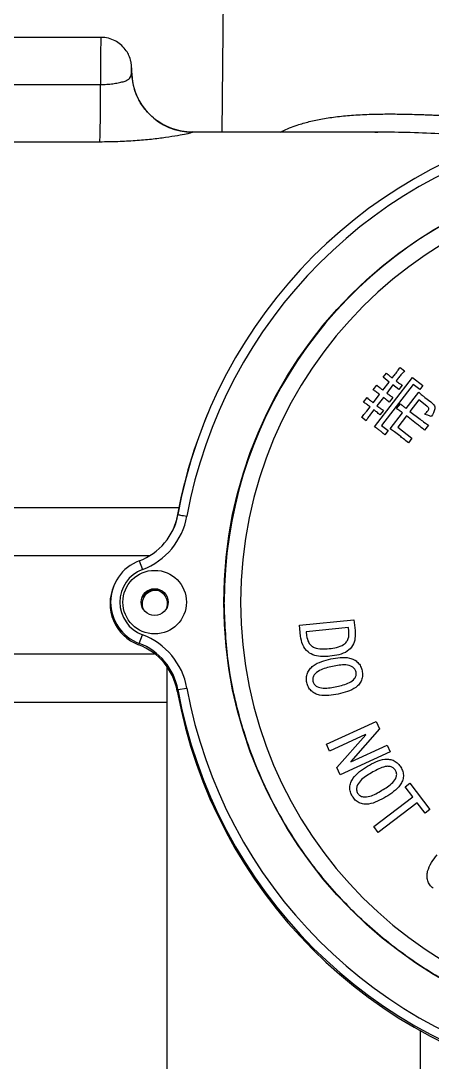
# Model space of a CAD drawing. Header units: millimetres. Extents: x 2448 to 4397, y 790 to 2168.
# Drawn here: x 3654.8 to 3715.3, y 1880.1 to 2033.4 of the extents above; entities that cross this region are included whole.
import ezdxf

# ---------------------------------------------------------------- set-up
doc = ezdxf.new("R2010")
doc.units = ezdxf.units.MM

msp = doc.modelspace()

# ---------------------------------------------------------------- linework, layer by layer
at = {"color": 7, "linetype": 'Continuous', "lineweight": 25}
for p, q in [((3684.642, 2050.661), (3684.349, 2017.025)), ((3666.56, 2030.975), (3639.561, 2030.974)), ((3639.49, 2024.042), (3666.488, 2024.043)), ((3707.397, 2017.026), (3680.058, 2017.025)), ((3706.872, 2017.016), (3707.312, 2017.026)), ((3666.417, 2015.566), (3639.419, 2015.565)), ((3710.57, 1982.386), (3711.232, 1981.874)), ((3706.791, 1973.662), (3712.399, 1980.918)), ((3708.068, 1980.932), (3708.555, 1981.561)), ((3708.963, 1980.24), (3708.068, 1980.932)), ((3709.425, 1980.836), (3709.732, 1981.233)), ((3710.295, 1980.798), (3709.988, 1980.401)), ((3712.399, 1980.918), (3713.922, 1979.739)), ((3706.601, 1979.101), (3707.139, 1979.797)), ((3712.502, 1979.887), (3707.841, 1973.855)), ((3708.042, 1979.047), (3708.963, 1980.24)), ((3709.526, 1979.805), (3708.605, 1978.612)), ((3710.389, 1979.139), (3709.526, 1979.805)), ((3710.875, 1979.767), (3710.389, 1979.139)), ((3713.462, 1979.144), (3712.502, 1979.887)), ((3713.922, 1979.739), (3713.462, 1979.144)), ((3705.193, 1977.278), (3705.704, 1977.941)), ((3706.607, 1977.191), (3707.555, 1978.417)), ((3708.118, 1977.982), (3707.17, 1976.756)), ((3709.492, 1977.979), (3708.954, 1977.283)), ((3711.462, 1976.349), (3713.306, 1978.735)), ((3713.331, 1977.604), (3712.025, 1975.914)), ((3714.492, 1976.708), (3713.331, 1977.604)), ((3714.208, 1977.985), (3715.07, 1977.319)), ((3705.659, 1975.964), (3706.145, 1976.594)), ((3706.708, 1976.159), (3706.197, 1975.496)), ((3708.123, 1976.071), (3707.611, 1975.409)), ((3710.063, 1976.319), (3710.627, 1977.049)), ((3712.025, 1975.914), (3713.517, 1974.76)), ((3705.572, 1974.549), (3704.909, 1975.061)), ((3709.132, 1973.335), (3710.948, 1975.686)), ((3711.511, 1975.251), (3710.233, 1973.595)), ((3713.004, 1974.097), (3711.511, 1975.251)), ((3707.841, 1973.855), (3708.801, 1973.112)), ((3708.801, 1973.112), (3708.315, 1972.483)), ((3710.233, 1973.595), (3712.321, 1971.981)), ((3714.736, 1973.873), (3714.172, 1973.143)), ((3712.321, 1971.981), (3711.783, 1971.285)), ((3638.883, 1961.76), (3678.028, 1961.761)), ((3673.691, 1954.635), (3638.798, 1954.634)), ((3672.188, 1953.904), (3672.662, 1952.64)), ((3695.753, 1944.438), (3703.778, 1945.252)), ((3703.778, 1945.252), (3703.939, 1943.655)), ((3695.915, 1942.841), (3695.753, 1944.438)), ((3702.996, 1944.081), (3696.753, 1943.446)), ((3703.048, 1943.566), (3702.996, 1944.081)), ((3672.188, 1941.772), (3672.662, 1943.036)), ((3696.753, 1943.446), (3696.806, 1942.931)), ((3638.798, 1940.243), (3674.453, 1940.244)), ((3676.249, 1938.378), (3676.249, 1858.764)), ((3677.878, 1934.957), (3679.206, 1935.198)), ((3676.249, 1933.081), (3638.882, 1933.081)), ((3699.722, 1926.908), (3707.071, 1930.273)), ((3707.071, 1930.273), (3707.564, 1929.198)), ((3707.564, 1929.198), (3703.316, 1924.394)), ((3700.174, 1925.919), (3699.722, 1926.908)), ((3705.504, 1928.359), (3700.174, 1925.919)), ((3701.278, 1923.512), (3705.523, 1928.317)), ((3705.523, 1928.317), (3705.504, 1928.359)), ((3709.118, 1925.803), (3701.769, 1922.438)), ((3703.336, 1924.351), (3708.665, 1926.791)), ((3708.665, 1926.791), (3709.118, 1925.803)), ((3703.316, 1924.394), (3703.336, 1924.351)), ((3701.769, 1922.438), (3701.278, 1923.512)), ((3711.292, 1920.67), (3712.007, 1921.214)), ((3712.007, 1921.214), (3714.955, 1917.329)), ((3712.437, 1919.161), (3711.292, 1920.67)), ((3706.704, 1914.81), (3712.437, 1919.161)), ((3713.095, 1918.294), (3707.362, 1913.944)), ((3714.239, 1916.786), (3713.095, 1918.294)), ((3714.955, 1917.329), (3714.239, 1916.786)), ((3707.362, 1913.944), (3706.704, 1914.81)), ((3713.543, 1884.752), (3713.543, 1858.773))]:
    msp.add_line(p, q, dxfattribs=at)
at = {"color": 7, "linetype": 'Continuous', "lineweight": 25, "flags": 128}
for points in [[(3671.075, 2026.007), (3671.071, 2026.208), (3671.068, 2026.354), (3671.064, 2026.444), (3671.06, 2026.475), (3671.056, 2026.446), (3671.052, 2026.358), (3671.048, 2026.213), (3671.045, 2026.014)], [(3671.045, 2026.014), (3671.048, 2026.019), (3671.052, 2026.023), (3671.056, 2026.025), (3671.06, 2026.025), (3671.063, 2026.023), (3671.067, 2026.02), (3671.071, 2026.014), (3671.075, 2026.007)], [(3677.878, 1960.719), (3677.903, 1960.715), (3677.979, 1960.701), (3678.102, 1960.679), (3678.267, 1960.649), (3678.468, 1960.612), (3678.698, 1960.57), (3678.947, 1960.525), (3679.206, 1960.478)], [(3677.789, 1960.508), (3677.508, 1959.382), (3677.271, 1958.729)]]:
    msp.add_lwpolyline(points, dxfattribs=at)
at = {"color": 7, "linetype": 'Continuous', "lineweight": 25}
for centre, radius in [((3748.716, 1947.838), 64.082), ((3674.466, 1947.838), 4.68), ((3674.466, 1947.838), 1.98)]:
    msp.add_circle(centre, radius, dxfattribs=at)
for centre, radius, start, end in [((3812.875, 2026.002), 146.4, 178.05337, 180.76681), ((3680.046, 2026.016), 9.001, 180.01507, 270.00201), ((3680.07, 2026.005), 8.995, 179.98825, 206.55358), ((3338.405, 2022.553), 328.087, 358.77968, 0.26016), ((3748.716, 1947.838), 72, 100.3061, 169.6939), ((3748.716, 1947.838), 70.65, 100.3061, 169.6939), ((3680.061, 2017.01), 0.0157, 100.93745, 160.46138), ((3748.716, 1947.838), 64.023, 270, 180.00002), ((3748.716, 1947.838), 61.611, 90, 360), ((3748.631, 1947.626), 72.004, 157.01866, 169.69411), ((3669.023, 1962.33), 9, 290.5867, 349.69388), ((3669.023, 1962.33), 10.35, 290.5867, 349.69388), ((3674.466, 1947.838), 6.48, 110.5867, 249.4133), ((3674.466, 1947.838), 5.13, 110.5867, 249.4133), ((3674.377, 1947.626), 6.48, 156.23349, 249.41124), ((3674.377, 1947.626), 1.98, 90.00177, 153.87472), ((3674.601, 1947.578), 1.98, 81.17099, 203.12717), ((3674.377, 1947.626), 1.98, 340.46515, 89.9991), ((3669.023, 1933.347), 10.35, 10.30612, 69.4133), ((3668.934, 1933.135), 9, 10.30462, 69.4125), ((3669.023, 1933.347), 9, 10.30612, 69.4133), ((3748.623, 1947.624), 71.996, 190.30438, 259.69351), ((3748.716, 1947.838), 72, 190.3061, 259.6939), ((3748.716, 1947.838), 70.65, 190.3061, 259.6939)]:
    msp.add_arc(centre, radius, start, end, dxfattribs=at)
for points, knots in [([(3671.073, 2026.129), (3671.072, 2026.201), (3671.07, 2026.376), (3671.065, 2026.533), (3671.057, 2026.719), (3671.031, 2027.028), (3670.944, 2027.575), (3670.714, 2028.275), (3670.269, 2029.078), (3669.661, 2029.785), (3668.852, 2030.393), (3667.917, 2030.796), (3667.119, 2030.994), (3666.66, 2030.954), (3666.557, 2030.945)], [0, 0, 0, 0, 0.0430213, 0.1044143, 0.1492078, 0.1789303, 0.2409328, 0.3540229, 0.4541196, 0.5815868, 0.6998622, 0.8285577, 0.9611913, 1, 1, 1, 1]), ([(3666.488, 2024.043), (3666.8, 2024.048), (3667.424, 2024.06), (3668.321, 2024.145), (3669.135, 2024.275), (3669.836, 2024.445), (3670.397, 2024.647), (3671.026, 2025.042), (3671.037, 2025.601), (3671.045, 2026.014)], [0, 0, 0, 0, 0.1096441, 0.2195778, 0.3299111, 0.4410106, 0.5536428, 0.6710933, 1, 1, 1, 1]), ([(3680.057, 2017.057), (3679.901, 2017.047), (3679.221, 2017.007), (3678.052, 2017.22), (3676.633, 2017.658), (3675.379, 2018.299), (3674.299, 2019.071), (3673.398, 2019.936), (3672.681, 2020.839), (3672.205, 2021.612), (3671.987, 2022.061), (3671.913, 2022.213)], [0, 0, 0, 0, 0.045413, 0.1975555, 0.3408471, 0.4765879, 0.6053316, 0.7270943, 0.8412735, 0.9463032, 1, 1, 1, 1]), ([(3693.002, 2017.025), (3693.074, 2017.068), (3693.801, 2017.494), (3695.211, 2018), (3697.209, 2018.596), (3699.175, 2019.007), (3701.346, 2019.327), (3703.738, 2019.55), (3706.169, 2019.668), (3708.632, 2019.706), (3711.064, 2019.686), (3713.038, 2019.634), (3714.452, 2019.583), (3715.291, 2019.549), (3716.171, 2019.511), (3717.093, 2019.468), (3718.058, 2019.42), (3719.066, 2019.368), (3720.092, 2019.313), (3721.311, 2019.243), (3722.524, 2019.172), (3723.791, 2019.099), (3724.966, 2019.031), (3726.296, 2018.954), (3728.693, 2018.816), (3731.57, 2018.655), (3733.996, 2018.542), (3734.912, 2018.499)], [0, 0, 0, 0, 0.0087514, 0.0882136, 0.1456224, 0.2052186, 0.2670741, 0.3312533, 0.3978141, 0.4524878, 0.510769, 0.5685859, 0.5862652, 0.6046618, 0.623776, 0.643608, 0.664158, 0.6854261, 0.7074124, 0.7285037, 0.7612295, 0.7819561, 0.8055915, 0.8321359, 0.8615893, 0.9477237, 1, 1, 1, 1]), ([(3680.046, 2017.015), (3680, 2016.989), (3679.912, 2016.939), (3679.168, 2016.744), (3677.904, 2016.497), (3676.143, 2016.219), (3674.017, 2015.952), (3671.625, 2015.74), (3669.06, 2015.593), (3667.3, 2015.575), (3666.417, 2015.566)], [0, 0, 0, 0, 0.1310505, 0.2489112, 0.3728484, 0.4989176, 0.6229809, 0.7492895, 0.8742213, 1, 1, 1, 1]), ([(3726.503, 2016.246), (3724.104, 2016.378), (3719.966, 2016.605), (3714.436, 2016.869), (3710.32, 2017.019), (3707.97, 2017.01), (3707.092, 2017.006)], [0, 0, 0, 0, 0.3459305, 0.5969898, 0.8493316, 1, 1, 1, 1]), ([(3709.732, 1981.233), (3709.891, 1981.447), (3710.174, 1981.828), (3710.449, 1982.215), (3710.57, 1982.386)], [0, 0, 0, 0, 0.5599933, 1, 1, 1, 1]), ([(3708.555, 1981.561), (3708.713, 1981.421), (3708.997, 1981.171), (3709.294, 1980.938), (3709.425, 1980.836)], [0, 0, 0, 0, 0.5599747, 1, 1, 1, 1]), ([(3711.232, 1981.874), (3711.052, 1981.678), (3710.731, 1981.327), (3710.428, 1980.96), (3710.295, 1980.798)], [0, 0, 0, 0, 0.5600362, 1, 1, 1, 1]), ([(3707.555, 1978.417), (3707.38, 1978.549), (3707.068, 1978.785), (3706.743, 1979.005), (3706.601, 1979.101)], [0, 0, 0, 0, 0.5599849, 1, 1, 1, 1]), ([(3707.139, 1979.797), (3707.304, 1979.653), (3707.599, 1979.395), (3707.906, 1979.153), (3708.042, 1979.047)], [0, 0, 0, 0, 0.5600053, 1, 1, 1, 1]), ([(3709.988, 1980.401), (3710.15, 1980.278), (3710.44, 1980.058), (3710.742, 1979.856), (3710.875, 1979.767)], [0, 0, 0, 0, 0.56, 1, 1, 1, 1]), ([(3705.704, 1977.941), (3705.869, 1977.797), (3706.164, 1977.54), (3706.472, 1977.298), (3706.607, 1977.191)], [0, 0, 0, 0, 0.56000533, 1, 1, 1, 1]), ([(3708.954, 1977.283), (3708.802, 1977.418), (3708.53, 1977.659), (3708.244, 1977.883), (3708.118, 1977.982)], [0, 0, 0, 0, 0.5599933, 1, 1, 1, 1]), ([(3708.605, 1978.612), (3708.768, 1978.49), (3709.059, 1978.272), (3709.36, 1978.068), (3709.492, 1977.979)], [0, 0, 0, 0, 0.55998259, 1, 1, 1, 1]), ([(3713.306, 1978.735), (3713.471, 1978.591), (3713.765, 1978.333), (3714.072, 1978.091), (3714.208, 1977.985)], [0, 0, 0, 0, 0.5599812, 1, 1, 1, 1]), ([(3704.909, 1975.061), (3705.051, 1975.227), (3705.306, 1975.525), (3705.551, 1975.83), (3705.659, 1975.964)], [0, 0, 0, 0, 0.5600086, 1, 1, 1, 1]), ([(3706.145, 1976.594), (3705.971, 1976.727), (3705.66, 1976.964), (3705.335, 1977.182), (3705.193, 1977.278)], [0, 0, 0, 0, 0.5600194, 1, 1, 1, 1]), ([(3707.611, 1975.409), (3707.446, 1975.553), (3707.152, 1975.811), (3706.844, 1976.053), (3706.708, 1976.159)], [0, 0, 0, 0, 0.5599792, 1, 1, 1, 1]), ([(3707.17, 1976.756), (3707.345, 1976.624), (3707.657, 1976.388), (3707.98, 1976.168), (3708.123, 1976.071)], [0, 0, 0, 0, 0.5599827, 1, 1, 1, 1]), ([(3710.948, 1975.686), (3710.786, 1975.809), (3710.497, 1976.028), (3710.195, 1976.23), (3710.063, 1976.319)], [0, 0, 0, 0, 0.5599803, 1, 1, 1, 1]), ([(3710.627, 1977.049), (3710.779, 1976.914), (3711.051, 1976.672), (3711.336, 1976.448), (3711.462, 1976.349)], [0, 0, 0, 0, 0.5599759, 1, 1, 1, 1]), ([(3714.205, 1975.448), (3714.372, 1975.649), (3714.582, 1975.9), (3714.767, 1976.205), (3714.806, 1976.336), (3714.718, 1976.52), (3714.592, 1976.624), (3714.492, 1976.708)], [0, 0, 0, 0, 0.500942, 0.6260883, 0.6883905, 0.7508516, 1, 1, 1, 1]), ([(3715.07, 1977.319), (3715.232, 1977.184), (3715.474, 1976.98), (3715.698, 1976.608), (3715.681, 1975.956), (3715.38, 1975.508), (3715.139, 1975.148)], [0, 0, 0, 0, 0.2504432, 0.3755386, 0.4997875, 1, 1, 1, 1]), ([(3706.197, 1975.496), (3706.076, 1975.322), (3705.861, 1975.011), (3705.66, 1974.69), (3705.572, 1974.549)], [0, 0, 0, 0, 0.55994664, 1, 1, 1, 1]), ([(3713.517, 1974.76), (3713.742, 1974.591), (3714.144, 1974.288), (3714.555, 1974), (3714.736, 1973.873)], [0, 0, 0, 0, 0.5599937, 1, 1, 1, 1]), ([(3715.139, 1975.148), (3714.973, 1975.232), (3714.677, 1975.383), (3714.349, 1975.428), (3714.205, 1975.448)], [0, 0, 0, 0, 0.56002002, 1, 1, 1, 1]), ([(3707.511, 1973.157), (3707.381, 1973.256), (3707.147, 1973.434), (3706.9, 1973.592), (3706.791, 1973.662)], [0, 0, 0, 0, 0.5599656, 1, 1, 1, 1]), ([(3708.315, 1972.483), (3708.168, 1972.613), (3707.907, 1972.845), (3707.632, 1973.062), (3707.511, 1973.157)], [0, 0, 0, 0, 0.5599999, 1, 1, 1, 1]), ([(3710.515, 1972.318), (3710.261, 1972.513), (3709.807, 1972.862), (3709.338, 1973.19), (3709.132, 1973.335)], [0, 0, 0, 0, 0.5600112, 1, 1, 1, 1]), ([(3714.172, 1973.143), (3713.957, 1973.325), (3713.573, 1973.65), (3713.178, 1973.961), (3713.004, 1974.097)], [0, 0, 0, 0, 0.5600006, 1, 1, 1, 1]), ([(3711.783, 1971.285), (3711.55, 1971.484), (3711.136, 1971.837), (3710.705, 1972.171), (3710.515, 1972.318)], [0, 0, 0, 0, 0.5599742, 1, 1, 1, 1]), ([(3700.248, 1939.867), (3699.875, 1939.842), (3699.128, 1939.791), (3698.003, 1939.93), (3696.918, 1940.476), (3696.145, 1941.533), (3695.992, 1942.405), (3695.915, 1942.841)], [0, 0, 0, 0, 0.1873686, 0.3744545, 0.5606512, 0.7799286, 1, 1, 1, 1]), ([(3696.806, 1942.931), (3696.875, 1942.563), (3696.978, 1942.01), (3697.455, 1941.427), (3698.094, 1941.038), (3699.034, 1940.914), (3699.767, 1940.967), (3700.134, 1940.994)], [0, 0, 0, 0, 0.2491686, 0.3742314, 0.4992481, 0.7491493, 1, 1, 1, 1]), ([(3700.134, 1940.994), (3700.502, 1941.042), (3701.237, 1941.138), (3702.136, 1941.453), (3702.694, 1941.957), (3703.065, 1942.62), (3703.055, 1943.188), (3703.048, 1943.566)], [0, 0, 0, 0, 0.2508567, 0.500793, 0.6258591, 0.7509329, 1, 1, 1, 1]), ([(3703.939, 1943.655), (3703.96, 1943.275), (3704, 1942.517), (3703.666, 1941.393), (3702.792, 1940.504), (3701.577, 1940.049), (3700.692, 1939.928), (3700.248, 1939.867)], [0, 0, 0, 0, 0.1870739, 0.3734257, 0.5592438, 0.7792964, 1, 1, 1, 1]), ([(3696.844, 1936.001), (3696.81, 1936.233), (3696.743, 1936.697), (3696.898, 1937.395), (3697.259, 1938.004), (3697.946, 1938.648), (3699.024, 1939.144), (3699.929, 1939.364), (3700.383, 1939.475)], [0, 0, 0, 0, 0.1250192, 0.2498558, 0.3747912, 0.4997815, 0.7495749, 1, 1, 1, 1]), ([(3700.383, 1939.475), (3700.838, 1939.558), (3701.748, 1939.724), (3702.928, 1939.71), (3703.809, 1939.394), (3704.375, 1938.977), (3704.793, 1938.404), (3704.917, 1937.955), (3704.979, 1937.731)], [0, 0, 0, 0, 0.2504567, 0.5002532, 0.6252173, 0.7501267, 0.8749622, 1, 1, 1, 1]), ([(3700.619, 1938.359), (3699.96, 1938.221), (3698.973, 1938.015), (3698.005, 1937.306), (3697.687, 1936.694), (3697.713, 1936.357), (3697.726, 1936.189)], [0, 0, 0, 0, 0.5017694, 0.750141, 0.875232, 1, 1, 1, 1]), ([(3704.097, 1937.543), (3704.042, 1937.701), (3703.932, 1938.016), (3703.412, 1938.458), (3702.245, 1938.713), (3701.271, 1938.501), (3700.619, 1938.359)], [0, 0, 0, 0, 0.1248189, 0.2499539, 0.4981871, 1, 1, 1, 1]), ([(3704.979, 1937.731), (3705.013, 1937.502), (3705.081, 1937.043), (3704.931, 1936.353), (3704.579, 1935.748), (3703.893, 1935.118), (3702.822, 1934.639), (3701.927, 1934.423), (3701.479, 1934.315)], [0, 0, 0, 0, 0.1250247, 0.249832, 0.3747171, 0.499688, 0.7495364, 1, 1, 1, 1]), ([(3697.726, 1936.189), (3697.783, 1936.031), (3697.895, 1935.714), (3698.44, 1935.295), (3699.613, 1935.08), (3700.589, 1935.29), (3701.242, 1935.431)], [0, 0, 0, 0, 0.1247323, 0.24978, 0.4982226, 1, 1, 1, 1]), ([(3701.242, 1935.431), (3701.89, 1935.565), (3702.857, 1935.766), (3703.832, 1936.44), (3704.137, 1937.047), (3704.11, 1937.378), (3704.097, 1937.543)], [0, 0, 0, 0, 0.5019475, 0.7502431, 0.8752926, 1, 1, 1, 1]), ([(3701.479, 1934.315), (3701.023, 1934.231), (3700.11, 1934.063), (3698.931, 1934.065), (3698.039, 1934.356), (3697.46, 1934.758), (3697.033, 1935.327), (3696.907, 1935.776), (3696.844, 1936.001)], [0, 0, 0, 0, 0.2504518, 0.5003272, 0.6253213, 0.7502035, 0.8750019, 1, 1, 1, 1]), ([(3705.766, 1923.689), (3706.17, 1923.916), (3706.978, 1924.368), (3708.099, 1924.739), (3709.035, 1924.725), (3709.706, 1924.514), (3710.288, 1924.106), (3710.55, 1923.722), (3710.682, 1923.53)], [0, 0, 0, 0, 0.2504523, 0.5002239, 0.6252071, 0.75011, 0.874969, 1, 1, 1, 1]), ([(3703.543, 1919.258), (3703.436, 1919.466), (3703.221, 1919.882), (3703.145, 1920.593), (3703.287, 1921.287), (3703.729, 1922.118), (3704.587, 1922.937), (3705.373, 1923.438), (3705.766, 1923.689)], [0, 0, 0, 0, 0.1250036, 0.2498616, 0.3747616, 0.4997388, 0.7495522, 1, 1, 1, 1]), ([(3706.352, 1922.71), (3705.773, 1922.367), (3704.906, 1921.853), (3704.216, 1920.868), (3704.119, 1920.186), (3704.252, 1919.876), (3704.319, 1919.721)], [0, 0, 0, 0, 0.501761, 0.750183, 0.8753162, 1, 1, 1, 1]), ([(3709.906, 1923.066), (3709.804, 1923.198), (3709.598, 1923.463), (3709.118, 1923.641), (3708.621, 1923.695), (3707.645, 1923.462), (3706.927, 1923.044), (3706.352, 1922.71)], [0, 0, 0, 0, 0.1244998, 0.2492948, 0.3742933, 0.4995067, 1, 1, 1, 1]), ([(3707.889, 1920.14), (3708.458, 1920.478), (3709.308, 1920.982), (3710.014, 1921.936), (3710.106, 1922.61), (3709.973, 1922.914), (3709.906, 1923.066)], [0, 0, 0, 0, 0.5018684, 0.7502116, 0.8752611, 1, 1, 1, 1]), ([(3710.682, 1923.53), (3710.788, 1923.324), (3711.001, 1922.912), (3711.085, 1922.21), (3710.943, 1921.523), (3710.499, 1920.704), (3709.64, 1919.905), (3708.864, 1919.409), (3708.475, 1919.161)], [0, 0, 0, 0, 0.1249965, 0.249855, 0.3747479, 0.4997368, 0.7495608, 1, 1, 1, 1]), ([(3708.475, 1919.161), (3708.07, 1918.934), (3707.261, 1918.481), (3706.144, 1918.102), (3705.207, 1918.088), (3704.528, 1918.28), (3703.939, 1918.68), (3703.675, 1919.065), (3703.543, 1919.258)], [0, 0, 0, 0, 0.2504337, 0.5002812, 0.6252688, 0.7501695, 0.8749936, 1, 1, 1, 1]), ([(3704.319, 1919.721), (3704.423, 1919.59), (3704.632, 1919.327), (3705.282, 1919.105), (3706.461, 1919.28), (3707.317, 1919.796), (3707.889, 1920.14)], [0, 0, 0, 0, 0.124711, 0.2497335, 0.4981823, 1, 1, 1, 1]), ([(3715.436, 1905.711), (3715.264, 1905.869), (3714.92, 1906.187), (3714.605, 1906.828), (3714.502, 1907.528), (3714.632, 1908.459), (3715.158, 1909.522), (3715.724, 1910.26), (3716.008, 1910.63)], [0, 0, 0, 0, 0.1250093, 0.2498545, 0.3747778, 0.4997916, 0.7495853, 1, 1, 1, 1])]:
    msp.add_open_spline(points, degree=3, knots=knots, dxfattribs=at)
msp.add_open_spline([(3748.716, 1883.815), (3745.923, 1883.921), (3740.336, 1884.132), (3732.098, 1885.833), (3724.145, 1888.516), (3716.613, 1892.235), (3709.63, 1896.899), (3703.315, 1902.437), (3697.778, 1908.752), (3693.113, 1915.735), (3689.394, 1923.267), (3686.711, 1931.22), (3685.01, 1939.457), (3684.799, 1945.045), (3684.693, 1947.838)], degree=3, dxfattribs=at)

doc.saveas('drawing.dxf')
